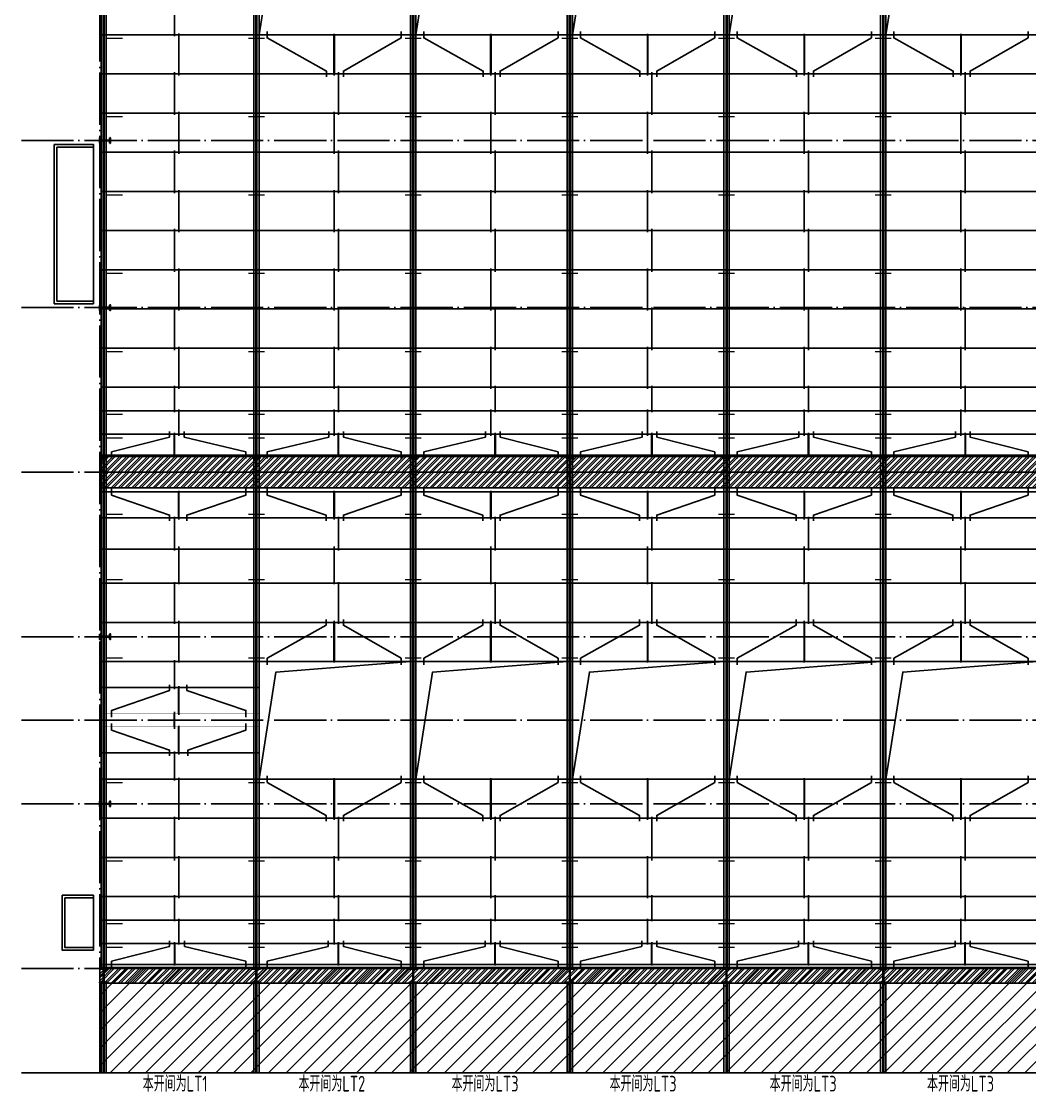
# Model space of a CAD drawing. Extents: x 2303022 to 2899168, y 17226141 to 18257813.
# Drawn here: x 2388315 to 2426919, y 17594434 to 17635410 of the extents above; entities that cross this region are included whole.
import ezdxf

# ---------------------------------------------------------------- set-up
doc = ezdxf.new("R2010")
doc.units = 0
doc.header["$LTSCALE"] = 1000
doc.header["$MEASUREMENT"] = 0
doc.linetypes.add('DOTE', pattern=[2.42, 2, -0.2, 0.02, -0.2])
for name, color, linetype in [('0 -  屋顶线', 150, 'Continuous'), ('3T_WOOD', 21, 'Continuous'), ('DIM_SYMB', 165, 'Continuous'), ('DOTE', 1, 'DOTE'), ('SURFACE', 6, 'Continuous'), ('TEXT', 7, 'Continuous'), ('屋面隅撑', 7, 'Continuous'), ('檩条拉条', 253, 'Continuous')]:
    doc.layers.add(name, color=color, linetype=linetype)
doc.layers.add('Pkpm_柱子', color=3, linetype='Continuous', lineweight=35)
doc.styles.add('TSSD_Label', font='tssdeng.shx', dxfattribs={"width": 0.7, "bigfont": 'hztxt.shx'})

# ---------------------------------------------------------------- blocks, each defined once
blk = doc.blocks.new('3QW423213321321')
at = {"color": 35, "linetype": 'ByBlock', "ltscale": 3}
for p, q in [((2391365, 17749890), (2391365, 17693440)), ((2391445, 17749890), (2391445, 17693440)), ((2391485, 17749890), (2391485, 17693440)), ((2391565, 17749890), (2391565, 17693440)), ((2391365, 17692890), (2391365, 17689440)), ((2391445, 17692890), (2391445, 17689440)), ((2391485, 17692890), (2391485, 17689440)), ((2391565, 17692890), (2391565, 17689440))]:
    blk.add_line(p, q, dxfattribs=at)
blk = doc.blocks.new('2Q31321321311')
at = {"layer": '3T_WOOD'}
for points in [[(2397415, 17634901), (2398062, 17638994), (2403215, 17639401)], [(2403415, 17634901), (2404062, 17638994), (2409215, 17639401)], [(2409415, 17634901), (2410062, 17638994), (2415215, 17639401)], [(2415415, 17634901), (2416062, 17638994), (2421215, 17639401)], [(2421415, 17634901), (2422062, 17638994), (2427215, 17639401)]]:
    blk.add_lwpolyline(points, dxfattribs=at)
blk = doc.blocks.new('Q232Q321321')
at = {"layer": '屋面隅撑', "color": 3, "const_width": 50}
for points in [[(2392187, 17634763), (2391563, 17634763)], [(2392187, 17631763), (2391563, 17631763)], [(2392187, 17628763), (2391563, 17628763)], [(2392187, 17625763), (2391563, 17625763)], [(2392187, 17622763), (2391563, 17622763)], [(2392187, 17620363), (2391563, 17620363)], [(2392187, 17619463), (2391563, 17619463)], [(2392187, 17617539), (2391563, 17617539)], [(2392187, 17616539), (2391563, 17616539)], [(2392187, 17614039), (2391563, 17614039)], [(2392187, 17611039), (2391563, 17611039)], [(2392187, 17606263), (2391563, 17606263)], [(2392187, 17603263), (2391563, 17603263)], [(2392187, 17600863), (2391563, 17600863)], [(2392187, 17599963), (2391563, 17599963)]]:
    blk.add_lwpolyline(points, dxfattribs=at)

msp = doc.modelspace()

# ---------------------------------------------------------------- hatches: boundary and pattern name
at = {"ltscale": 0.5}
h = msp.add_hatch(dxfattribs=at)
h.set_pattern_fill('金属', color=1, scale=75, angle=-540, style=0)
h.set_pattern_definition([(225, (-17032568.18, 20064821.85), (132.5825215, -132.5825215), []), (225, (-17032656.57, 20064821.85), (132.5825215, -132.5825215), [])])
h.paths.add_polyline_path([(2499314.6, 17618751.2), (2391314.6, 17618751.2), (2391314.6, 17618151.2), (2499314.6, 17618151.2)])
h = msp.add_hatch(dxfattribs=at)
h.set_pattern_fill('金属', color=1, scale=75, angle=-540, style=0)
h.set_pattern_definition([(225, (-17032568.18, 20064221.85), (132.5825215, -132.5825215), []), (225, (-17032656.57, 20064221.85), (132.5825215, -132.5825215), [])])
h.paths.add_polyline_path([(2499314.6, 17618151.2), (2391314.6, 17618151.2), (2391314.6, 17617551.2), (2499314.6, 17617551.2)])
h = msp.add_hatch(dxfattribs=at)
h.set_pattern_fill('金属', color=1, scale=75, angle=-540, style=0)
h.set_pattern_definition([(225, (-17032568.18, 20045254.91), (132.5825215, -132.5825215), []), (225, (-17032656.57, 20045254.91), (132.5825215, -132.5825215), [])])
h.paths.add_polyline_path([(2499314.6, 17599184.3), (2391314.6, 17599184.3), (2391314.6, 17598584.3), (2499314.6, 17598584.3)])
h = msp.add_hatch()
h.set_pattern_fill('ANSI31', color=250, scale=300, style=0)
h.set_pattern_definition([(45, (310522.7, -1287652), (-336.759605, 336.759605), [])])
h.paths.add_polyline_path([(2499314.6, 17599151.2), (2391314.6, 17599151.2), (2391314.6, 17595151.2), (2445201.1, 17595151.2), (2445277.6, 17595361.2), (2445351.6, 17594941.2), (2445426.1, 17595151.2), (2499314.6, 17595151.2)])
h.paths.add_polyline_path([(2444107.4, 17596729.2), (2444863.5, 17596729.2), (2444863.5, 17597976.7), (2444107.4, 17597976.7)], flags=24)
h.paths.add_polyline_path([(2442734.1, 17596705.5), (2444535.6, 17596705.5), (2444535.6, 17598027), (2442734.1, 17598027)], flags=24)
h.paths.add_polyline_path([(2441725.7, 17596729.2), (2443162.2, 17596729.2), (2443162.2, 17597976.7), (2441725.7, 17597976.7)], flags=24)
h.paths.add_polyline_path([(2440347.6, 17596689.3), (2442158.6, 17596689.3), (2442158.6, 17598039.3), (2440347.6, 17598039.3)], flags=24)
at = {"layer": 'Pkpm_柱子'}
for points in [[(2391314.6, 17630951.2), (2391326.6, 17630951.2), (2391326.6, 17630856.2), (2391702.6, 17630856.2), (2391702.6, 17630951.2), (2391714.6, 17630951.2), (2391714.6, 17630751.2), (2391702.6, 17630751.2), (2391702.6, 17630846.2), (2391326.6, 17630846.2), (2391326.6, 17630751.2), (2391314.6, 17630751.2)], [(2391314.6, 17624551.2), (2391326.6, 17624551.2), (2391326.6, 17624456.2), (2391702.6, 17624456.2), (2391702.6, 17624551.2), (2391714.6, 17624551.2), (2391714.6, 17624351.2), (2391702.6, 17624351.2), (2391702.6, 17624446.2), (2391326.6, 17624446.2), (2391326.6, 17624351.2), (2391314.6, 17624351.2)], [(2391594.6, 17618151.2), (2391594.6, 17618163.2), (2391469.6, 17618163.2), (2391469.6, 17618689.2), (2391594.6, 17618689.2), (2391594.6, 17618701.2), (2391334.6, 17618701.2), (2391334.6, 17618689.2), (2391459.6, 17618689.2), (2391459.6, 17618163.2), (2391334.6, 17618163.2), (2391334.6, 17618151.2)], [(2397444.6, 17618151.2), (2397444.6, 17618163.2), (2397319.6, 17618163.2), (2397319.6, 17618689.2), (2397444.6, 17618689.2), (2397444.6, 17618701.2), (2397184.6, 17618701.2), (2397184.6, 17618689.2), (2397309.6, 17618689.2), (2397309.6, 17618163.2), (2397184.6, 17618163.2), (2397184.6, 17618151.2)], [(2403444.6, 17618151.2), (2403444.6, 17618163.2), (2403319.6, 17618163.2), (2403319.6, 17618689.2), (2403444.6, 17618689.2), (2403444.6, 17618701.2), (2403184.6, 17618701.2), (2403184.6, 17618689.2), (2403309.6, 17618689.2), (2403309.6, 17618163.2), (2403184.6, 17618163.2), (2403184.6, 17618151.2)], [(2409444.6, 17618151.2), (2409444.6, 17618163.2), (2409319.6, 17618163.2), (2409319.6, 17618689.2), (2409444.6, 17618689.2), (2409444.6, 17618701.2), (2409184.6, 17618701.2), (2409184.6, 17618689.2), (2409309.6, 17618689.2), (2409309.6, 17618163.2), (2409184.6, 17618163.2), (2409184.6, 17618151.2)], [(2415444.6, 17618151.2), (2415444.6, 17618163.2), (2415319.6, 17618163.2), (2415319.6, 17618689.2), (2415444.6, 17618689.2), (2415444.6, 17618701.2), (2415184.6, 17618701.2), (2415184.6, 17618689.2), (2415309.6, 17618689.2), (2415309.6, 17618163.2), (2415184.6, 17618163.2), (2415184.6, 17618151.2)], [(2421444.6, 17618151.2), (2421444.6, 17618163.2), (2421319.6, 17618163.2), (2421319.6, 17618689.2), (2421444.6, 17618689.2), (2421444.6, 17618701.2), (2421184.6, 17618701.2), (2421184.6, 17618689.2), (2421309.6, 17618689.2), (2421309.6, 17618163.2), (2421184.6, 17618163.2), (2421184.6, 17618151.2)], [(2391314.6, 17611951.2), (2391326.6, 17611951.2), (2391326.6, 17611856.2), (2391702.6, 17611856.2), (2391702.6, 17611951.2), (2391714.6, 17611951.2), (2391714.6, 17611751.2), (2391702.6, 17611751.2), (2391702.6, 17611846.2), (2391326.6, 17611846.2), (2391326.6, 17611751.2), (2391314.6, 17611751.2)], [(2391314.6, 17605551.2), (2391326.6, 17605551.2), (2391326.6, 17605456.2), (2391702.6, 17605456.2), (2391702.6, 17605551.2), (2391714.6, 17605551.2), (2391714.6, 17605351.2), (2391702.6, 17605351.2), (2391702.6, 17605446.2), (2391326.6, 17605446.2), (2391326.6, 17605351.2), (2391314.6, 17605351.2)], [(2391614.6, 17598601.2), (2391614.6, 17598613.2), (2391469.6, 17598613.2), (2391469.6, 17599139.2), (2391614.6, 17599139.2), (2391614.6, 17599151.2), (2391314.6, 17599151.2), (2391314.6, 17599139.2), (2391459.6, 17599139.2), (2391459.6, 17598613.2), (2391314.6, 17598613.2), (2391314.6, 17598601.2)], [(2397464.6, 17598601.2), (2397464.6, 17598613.2), (2397319.6, 17598613.2), (2397319.6, 17599139.2), (2397464.6, 17599139.2), (2397464.6, 17599151.2), (2397164.6, 17599151.2), (2397164.6, 17599139.2), (2397309.6, 17599139.2), (2397309.6, 17598613.2), (2397164.6, 17598613.2), (2397164.6, 17598601.2)], [(2403464.6, 17598601.2), (2403464.6, 17598613.2), (2403319.6, 17598613.2), (2403319.6, 17599139.2), (2403464.6, 17599139.2), (2403464.6, 17599151.2), (2403164.6, 17599151.2), (2403164.6, 17599139.2), (2403309.6, 17599139.2), (2403309.6, 17598613.2), (2403164.6, 17598613.2), (2403164.6, 17598601.2)], [(2409464.6, 17598601.2), (2409464.6, 17598613.2), (2409319.6, 17598613.2), (2409319.6, 17599139.2), (2409464.6, 17599139.2), (2409464.6, 17599151.2), (2409164.6, 17599151.2), (2409164.6, 17599139.2), (2409309.6, 17599139.2), (2409309.6, 17598613.2), (2409164.6, 17598613.2), (2409164.6, 17598601.2)], [(2415464.6, 17598601.2), (2415464.6, 17598613.2), (2415319.6, 17598613.2), (2415319.6, 17599139.2), (2415464.6, 17599139.2), (2415464.6, 17599151.2), (2415164.6, 17599151.2), (2415164.6, 17599139.2), (2415309.6, 17599139.2), (2415309.6, 17598613.2), (2415164.6, 17598613.2), (2415164.6, 17598601.2)], [(2421464.6, 17598601.2), (2421464.6, 17598613.2), (2421319.6, 17598613.2), (2421319.6, 17599139.2), (2421464.6, 17599139.2), (2421464.6, 17599151.2), (2421164.6, 17599151.2), (2421164.6, 17599139.2), (2421309.6, 17599139.2), (2421309.6, 17598613.2), (2421164.6, 17598613.2), (2421164.6, 17598601.2)]]:
    msp.add_hatch(color=256, dxfattribs=at).paths.add_polyline_path(points)

# ---------------------------------------------------------------- linework, layer by layer
at = {"color": 2}
for p, q in [((2394171.3, 17635957), (2394171.3, 17634851)), ((2394338.6, 17634944.2), (2394338.6, 17633344.8)), ((2400290.6, 17634940.2), (2400290.6, 17633344.7)), ((2406290.6, 17634940.2), (2406290.6, 17633344.7)), ((2412290.6, 17634940.2), (2412290.6, 17633344.7)), ((2418290.6, 17634940.2), (2418290.6, 17633344.7)), ((2424290.6, 17634940.2), (2424290.6, 17633344.7)), ((2394171.3, 17633462.4), (2394171.3, 17631827.6)), ((2400457.9, 17633462.4), (2400457.9, 17631827.6)), ((2406457.9, 17633462.4), (2406457.9, 17631827.6)), ((2412457.9, 17633462.4), (2412457.9, 17631827.6)), ((2418457.9, 17633462.4), (2418457.9, 17631827.6)), ((2424457.9, 17633462.4), (2424457.9, 17631827.6)), ((2394338.6, 17631944.2), (2394338.6, 17630344.8)), ((2400290.6, 17631944.2), (2400290.6, 17630344.8)), ((2406290.6, 17631944.2), (2406290.6, 17630344.8)), ((2412290.6, 17631944.2), (2412290.6, 17630344.8)), ((2418290.6, 17631944.2), (2418290.6, 17630344.8)), ((2424290.6, 17631944.2), (2424290.6, 17630344.8)), ((2394171.3, 17630462.4), (2394171.3, 17628827.6)), ((2400457.9, 17630462.4), (2400457.9, 17628827.6)), ((2406457.9, 17630462.4), (2406457.9, 17628827.6)), ((2412457.9, 17630462.4), (2412457.9, 17628827.6)), ((2418457.9, 17630462.4), (2418457.9, 17628827.6)), ((2424457.9, 17630462.4), (2424457.9, 17628827.6)), ((2394338.6, 17628944.2), (2394338.6, 17627344.8)), ((2400290.6, 17628944.2), (2400290.6, 17627344.8)), ((2406290.6, 17628944.2), (2406290.6, 17627344.8)), ((2412290.6, 17628944.2), (2412290.6, 17627344.8)), ((2418290.6, 17628944.2), (2418290.6, 17627344.8)), ((2424290.6, 17628944.2), (2424290.6, 17627344.8)), ((2394171.3, 17627462.4), (2394171.3, 17625827.6)), ((2400457.9, 17627462.4), (2400457.9, 17625827.6)), ((2406457.9, 17627462.4), (2406457.9, 17625827.6)), ((2412457.9, 17627462.4), (2412457.9, 17625827.6)), ((2418457.9, 17627462.4), (2418457.9, 17625827.6)), ((2424457.9, 17627462.4), (2424457.9, 17625827.6)), ((2394338.6, 17625944.2), (2394338.6, 17624344.8)), ((2400290.6, 17625944.2), (2400290.6, 17624344.8)), ((2406290.6, 17625944.2), (2406290.6, 17624344.8)), ((2412290.6, 17625944.2), (2412290.6, 17624344.8)), ((2418290.6, 17625944.2), (2418290.6, 17624344.8)), ((2424290.6, 17625944.2), (2424290.6, 17624344.8)), ((2394171.3, 17624462.4), (2394171.3, 17622827.6)), ((2400457.9, 17624462.4), (2400457.9, 17622827.6)), ((2406457.9, 17624462.4), (2406457.9, 17622827.6)), ((2412457.9, 17624462.4), (2412457.9, 17622827.6)), ((2418457.9, 17624462.4), (2418457.9, 17622827.6)), ((2424457.9, 17624462.4), (2424457.9, 17622827.6)), ((2394338.6, 17622944.2), (2394338.6, 17621344.8)), ((2400290.6, 17622944.2), (2400290.6, 17621344.8)), ((2406290.6, 17622944.2), (2406290.6, 17621344.8)), ((2412290.6, 17622944.2), (2412290.6, 17621344.8)), ((2418290.6, 17622944.2), (2418290.6, 17621344.8)), ((2424290.6, 17622944.2), (2424290.6, 17621344.8)), ((2394171.3, 17621462.4), (2394171.3, 17620452.8)), ((2400457.9, 17621462.4), (2400457.9, 17620452.8)), ((2406457.9, 17621462.4), (2406457.9, 17620452.8)), ((2412457.9, 17621462.4), (2412457.9, 17620452.8)), ((2418457.9, 17621462.4), (2418457.9, 17620452.8)), ((2424457.9, 17621462.4), (2424457.9, 17620452.8)), ((2394338.6, 17620544.2), (2394338.6, 17619542.3)), ((2400290.6, 17620544.2), (2400290.6, 17619542.3)), ((2406290.6, 17620544.2), (2406290.6, 17619542.3)), ((2412290.6, 17620544.2), (2412290.6, 17619542.3)), ((2418290.6, 17620544.2), (2418290.6, 17619542.3)), ((2424290.6, 17620544.2), (2424290.6, 17619542.3)), ((2394174.5, 17618762.5), (2394174.5, 17619658)), ((2400454.7, 17618762.5), (2400454.7, 17619658)), ((2406454.7, 17618762.5), (2406454.7, 17619658)), ((2412454.7, 17618762.5), (2412454.7, 17619658)), ((2418454.7, 17618762.5), (2418454.7, 17619658)), ((2424454.7, 17618762.5), (2424454.7, 17619658)), ((2394338.6, 17617439.9), (2394338.6, 17616344.4)), ((2400290.6, 17617439.9), (2400290.6, 17616344.4)), ((2406290.6, 17617439.9), (2406290.6, 17616344.4)), ((2412290.6, 17617439.9), (2412290.6, 17616344.4)), ((2418290.6, 17617439.9), (2418290.6, 17616344.4)), ((2424290.6, 17617439.9), (2424290.6, 17616344.4)), ((2394171.3, 17615145.5), (2394171.3, 17616438.4)), ((2400457.9, 17615145.5), (2400457.9, 17616438.4)), ((2406457.9, 17615145.5), (2406457.9, 17616438.4)), ((2412457.9, 17615145.5), (2412457.9, 17616438.4)), ((2418457.9, 17615145.5), (2418457.9, 17616438.4)), ((2424457.9, 17615145.5), (2424457.9, 17616438.4)), ((2394338.6, 17613858.3), (2394338.6, 17615300.1)), ((2400290.6, 17613858.3), (2400290.6, 17615300.1)), ((2406290.6, 17613858.3), (2406290.6, 17615300.1)), ((2412290.6, 17613858.3), (2412290.6, 17615300.1)), ((2418290.6, 17613858.3), (2418290.6, 17615300.1)), ((2424290.6, 17613858.3), (2424290.6, 17615300.1)), ((2394171.3, 17612345.5), (2394171.3, 17613944.4)), ((2400457.9, 17612345.5), (2400457.9, 17613944.4)), ((2406457.9, 17612345.5), (2406457.9, 17613944.4)), ((2412457.9, 17612345.5), (2412457.9, 17613944.4)), ((2418457.9, 17612345.5), (2418457.9, 17613944.4)), ((2424457.9, 17612345.5), (2424457.9, 17613944.4)), ((2394338.6, 17610858.3), (2394338.6, 17612457.6)), ((2400290.6, 17610862.3), (2400290.6, 17612457.8)), ((2406290.6, 17610862.3), (2406290.6, 17612457.8)), ((2412290.6, 17610862.3), (2412290.6, 17612457.8)), ((2418290.6, 17610862.3), (2418290.6, 17612457.8)), ((2424290.6, 17610862.3), (2424290.6, 17612457.8)), ((2394171.3, 17609845.5), (2394171.3, 17610951.4)), ((2394338.6, 17608862.3), (2394338.6, 17609957.8)), ((2394171.3, 17608332.8), (2394171.3, 17608973.6)), ((2394171.3, 17608332.8), (2394171.3, 17608973.6)), ((2394171.3, 17608969.6), (2394171.3, 17608328.8)), ((2394171.3, 17608969.6), (2394171.3, 17608328.8)), ((2394338.6, 17608440.2), (2394338.6, 17607344.7)), ((2394171.3, 17607457), (2394171.3, 17606351)), ((2394338.6, 17606444.2), (2394338.6, 17604844.8)), ((2400290.6, 17606440.2), (2400290.6, 17604844.7)), ((2406290.6, 17606440.2), (2406290.6, 17604844.7)), ((2412290.6, 17606440.2), (2412290.6, 17604844.7)), ((2418290.6, 17606440.2), (2418290.6, 17604844.7)), ((2424290.6, 17606440.2), (2424290.6, 17604844.7)), ((2394171.3, 17604957), (2394171.3, 17603287.5)), ((2400457.9, 17604957), (2400457.9, 17603287.5)), ((2406457.9, 17604957), (2406457.9, 17603287.5)), ((2412457.9, 17604957), (2412457.9, 17603287.5)), ((2418457.9, 17604957), (2418457.9, 17603287.5)), ((2424457.9, 17604957), (2424457.9, 17603287.5)), ((2394338.6, 17603444.2), (2394338.6, 17601844.8)), ((2400290.6, 17603444.2), (2400290.6, 17601844.8)), ((2406290.6, 17603444.2), (2406290.6, 17601844.8)), ((2412290.6, 17603444.2), (2412290.6, 17601844.8)), ((2418290.6, 17603444.2), (2418290.6, 17601844.8)), ((2424290.6, 17603444.2), (2424290.6, 17601844.8)), ((2394171.3, 17601957), (2394171.3, 17600959.2)), ((2400457.9, 17601957), (2400457.9, 17600959.2)), ((2406457.9, 17601957), (2406457.9, 17600959.2)), ((2412457.9, 17601957), (2412457.9, 17600959.2)), ((2418457.9, 17601957), (2418457.9, 17600959.2)), ((2424457.9, 17601957), (2424457.9, 17600959.2)), ((2394338.6, 17601044.2), (2394338.6, 17600061.8)), ((2400290.6, 17601044.2), (2400290.6, 17600061.8)), ((2406290.6, 17601044.2), (2406290.6, 17600061.8)), ((2412290.6, 17601044.2), (2412290.6, 17600061.8)), ((2418290.6, 17601044.2), (2418290.6, 17600061.8)), ((2424290.6, 17601044.2), (2424290.6, 17600061.8)), ((2394178.6, 17599262.5), (2394178.6, 17600158)), ((2400450.6, 17599262.5), (2400450.6, 17600158)), ((2406450.6, 17599262.5), (2406450.6, 17600158)), ((2412450.6, 17599262.5), (2412450.6, 17600158)), ((2418450.6, 17599262.5), (2418450.6, 17600158)), ((2424450.6, 17599262.5), (2424450.6, 17600158))]:
    msp.add_line(p, q, dxfattribs=at)
at = {"ltscale": 0.5}
for points in [[(2397719.6, 17635027.6), (2397719.6, 17634775.1), (2399996.8, 17633509.6), (2399996.8, 17633293.1)], [(2402861.5, 17635027.6), (2402861.5, 17634775.1), (2400642.9, 17633509.6), (2400642.9, 17633293.1)], [(2403719.6, 17635027.6), (2403719.6, 17634775.1), (2405996.8, 17633509.6), (2405996.8, 17633293.1)], [(2408861.5, 17635027.6), (2408861.5, 17634775.1), (2406642.9, 17633509.6), (2406642.9, 17633293.1)], [(2409719.6, 17635027.6), (2409719.6, 17634775.1), (2411996.8, 17633509.6), (2411996.8, 17633293.1)], [(2414861.5, 17635027.6), (2414861.5, 17634775.1), (2412642.9, 17633509.6), (2412642.9, 17633293.1)], [(2415719.6, 17635027.6), (2415719.6, 17634775.1), (2417996.8, 17633509.6), (2417996.8, 17633293.1)], [(2420861.5, 17635027.6), (2420861.5, 17634775.1), (2418642.9, 17633509.6), (2418642.9, 17633293.1)], [(2421719.6, 17635027.6), (2421719.6, 17634775.1), (2423996.8, 17633509.6), (2423996.8, 17633293.1)], [(2426861.5, 17635027.6), (2426861.5, 17634775.1), (2424642.9, 17633509.6), (2424642.9, 17633293.1)], [(2391767.7, 17618675.1), (2391767.7, 17618927.6), (2393986.3, 17619493.1), (2393986.3, 17619709.6)], [(2396909.6, 17618675.1), (2396909.6, 17618927.6), (2394542.2, 17619493.1), (2394542.2, 17619709.6)], [(2397719.6, 17618675.1), (2397719.6, 17618927.6), (2400087, 17619493.1), (2400087, 17619709.6)], [(2402861.5, 17618675.1), (2402861.5, 17618927.6), (2400642.9, 17619493.1), (2400642.9, 17619709.6)], [(2403719.6, 17618675.1), (2403719.6, 17618927.6), (2406087, 17619493.1), (2406087, 17619709.6)], [(2408861.5, 17618675.1), (2408861.5, 17618927.6), (2406642.9, 17619493.1), (2406642.9, 17619709.6)], [(2409719.6, 17618675.1), (2409719.6, 17618927.6), (2412087, 17619493.1), (2412087, 17619709.6)], [(2414861.5, 17618675.1), (2414861.5, 17618927.6), (2412642.9, 17619493.1), (2412642.9, 17619709.6)], [(2415719.6, 17618675.1), (2415719.6, 17618927.6), (2418087, 17619493.1), (2418087, 17619709.6)], [(2420861.5, 17618675.1), (2420861.5, 17618927.6), (2418642.9, 17619493.1), (2418642.9, 17619709.6)], [(2421719.6, 17618675.1), (2421719.6, 17618927.6), (2424087, 17619493.1), (2424087, 17619709.6)], [(2426861.5, 17618675.1), (2426861.5, 17618927.6), (2424642.9, 17619493.1), (2424642.9, 17619709.6)], [(2391767.7, 17617527.4), (2391767.7, 17617274.9), (2393986.3, 17616509.4), (2393986.3, 17616292.9)], [(2396909.6, 17617527.4), (2396909.6, 17617274.9), (2394648.4, 17616509.4), (2394648.4, 17616292.9)], [(2397719.6, 17617527.4), (2397719.6, 17617274.9), (2399980.8, 17616509.4), (2399980.8, 17616292.9)], [(2402861.5, 17617527.4), (2402861.5, 17617274.9), (2400642.9, 17616509.4), (2400642.9, 17616292.9)], [(2403719.6, 17617527.4), (2403719.6, 17617274.9), (2405980.8, 17616509.4), (2405980.8, 17616292.9)], [(2408861.5, 17617527.4), (2408861.5, 17617274.9), (2406642.9, 17616509.4), (2406642.9, 17616292.9)], [(2409719.6, 17617527.4), (2409719.6, 17617274.9), (2411980.8, 17616509.4), (2411980.8, 17616292.9)], [(2414861.5, 17617527.4), (2414861.5, 17617274.9), (2412642.9, 17616509.4), (2412642.9, 17616292.9)], [(2415719.6, 17617527.4), (2415719.6, 17617274.9), (2417980.8, 17616509.4), (2417980.8, 17616292.9)], [(2420861.5, 17617527.4), (2420861.5, 17617274.9), (2418642.9, 17616509.4), (2418642.9, 17616292.9)], [(2421719.6, 17617527.4), (2421719.6, 17617274.9), (2423980.8, 17616509.4), (2423980.8, 17616292.9)], [(2426861.5, 17617527.4), (2426861.5, 17617274.9), (2424642.9, 17616509.4), (2424642.9, 17616292.9)], [(2397719.6, 17610774.9), (2397719.6, 17611027.4), (2399980.8, 17612292.9), (2399980.8, 17612509.4)], [(2402861.5, 17610774.9), (2402861.5, 17611027.4), (2400642.9, 17612292.9), (2400642.9, 17612509.4)], [(2403719.6, 17610774.9), (2403719.6, 17611027.4), (2405980.8, 17612292.9), (2405980.8, 17612509.4)], [(2408861.5, 17610774.9), (2408861.5, 17611027.4), (2406642.9, 17612292.9), (2406642.9, 17612509.4)], [(2409719.6, 17610774.9), (2409719.6, 17611027.4), (2411980.8, 17612292.9), (2411980.8, 17612509.4)], [(2414861.5, 17610774.9), (2414861.5, 17611027.4), (2412642.9, 17612292.9), (2412642.9, 17612509.4)], [(2415719.6, 17610774.9), (2415719.6, 17611027.4), (2417980.8, 17612292.9), (2417980.8, 17612509.4)], [(2420861.5, 17610774.9), (2420861.5, 17611027.4), (2418642.9, 17612292.9), (2418642.9, 17612509.4)], [(2421719.6, 17610774.9), (2421719.6, 17611027.4), (2423980.8, 17612292.9), (2423980.8, 17612509.4)], [(2426861.5, 17610774.9), (2426861.5, 17611027.4), (2424642.9, 17612292.9), (2424642.9, 17612509.4)], [(2391767.7, 17608774.9), (2391767.7, 17609027.4), (2393986.3, 17609792.9), (2393986.3, 17610009.4)], [(2396909.6, 17608774.9), (2396909.6, 17609027.4), (2394648.4, 17609792.9), (2394648.4, 17610009.4)], [(2391767.7, 17608527.6), (2391767.7, 17608275.1), (2393986.3, 17607509.6), (2393986.3, 17607293.1)], [(2396909.6, 17608527.6), (2396909.6, 17608275.1), (2394691, 17607509.6), (2394691, 17607293.1)], [(2397719.6, 17606527.6), (2397719.6, 17606275.1), (2399980.8, 17605009.6), (2399980.8, 17604793.1)], [(2402861.5, 17606527.6), (2402861.5, 17606275.1), (2400642.9, 17605009.6), (2400642.9, 17604793.1)], [(2403719.6, 17606527.6), (2403719.6, 17606275.1), (2405980.8, 17605009.6), (2405980.8, 17604793.1)], [(2408861.5, 17606527.6), (2408861.5, 17606275.1), (2406642.9, 17605009.6), (2406642.9, 17604793.1)], [(2409719.6, 17606527.6), (2409719.6, 17606275.1), (2411980.8, 17605009.6), (2411980.8, 17604793.1)], [(2414861.5, 17606527.6), (2414861.5, 17606275.1), (2412642.9, 17605009.6), (2412642.9, 17604793.1)], [(2415719.6, 17606527.6), (2415719.6, 17606275.1), (2417980.8, 17605009.6), (2417980.8, 17604793.1)], [(2420861.5, 17606527.6), (2420861.5, 17606275.1), (2418642.9, 17605009.6), (2418642.9, 17604793.1)], [(2421719.6, 17606527.6), (2421719.6, 17606275.1), (2423980.8, 17605009.6), (2423980.8, 17604793.1)], [(2426861.5, 17606527.6), (2426861.5, 17606275.1), (2424642.9, 17605009.6), (2424642.9, 17604793.1)], [(2391767.7, 17599175.1), (2391767.7, 17599427.6), (2393986.3, 17599993.1), (2393986.3, 17600209.6)], [(2396909.6, 17599175.1), (2396909.6, 17599427.6), (2394562.5, 17599993.1), (2394562.5, 17600209.6)], [(2397719.6, 17599175.1), (2397719.6, 17599427.6), (2400066.7, 17599993.1), (2400066.7, 17600209.6)], [(2402861.5, 17599175.1), (2402861.5, 17599427.6), (2400642.9, 17599993.1), (2400642.9, 17600209.6)], [(2403719.6, 17599175.1), (2403719.6, 17599427.6), (2406066.7, 17599993.1), (2406066.7, 17600209.6)], [(2408861.5, 17599175.1), (2408861.5, 17599427.6), (2406642.9, 17599993.1), (2406642.9, 17600209.6)], [(2409719.6, 17599175.1), (2409719.6, 17599427.6), (2412066.7, 17599993.1), (2412066.7, 17600209.6)], [(2414861.5, 17599175.1), (2414861.5, 17599427.6), (2412642.9, 17599993.1), (2412642.9, 17600209.6)], [(2415719.6, 17599175.1), (2415719.6, 17599427.6), (2418066.7, 17599993.1), (2418066.7, 17600209.6)], [(2420861.5, 17599175.1), (2420861.5, 17599427.6), (2418642.9, 17599993.1), (2418642.9, 17600209.6)], [(2421719.6, 17599175.1), (2421719.6, 17599427.6), (2424066.7, 17599993.1), (2424066.7, 17600209.6)], [(2426861.5, 17599175.1), (2426861.5, 17599427.6), (2424642.9, 17599993.1), (2424642.9, 17600209.6)]]:
    msp.add_lwpolyline(points, dxfattribs=at)
for points in [[(2499314.6, 17618751.2), (2391314.6, 17618751.2), (2391314.6, 17618151.2), (2499314.6, 17618151.2)], [(2499314.6, 17618151.2), (2391314.6, 17618151.2), (2391314.6, 17617551.2), (2499314.6, 17617551.2)], [(2499314.6, 17599184.3), (2391314.6, 17599184.3), (2391314.6, 17598584.3), (2499314.6, 17598584.3)]]:
    msp.add_lwpolyline(points, close=True)
at = {"layer": '0 -  屋顶线'}
for points in [[(2389574.6, 17630701.2), (2389574.6, 17624601.2), (2391074.6, 17624601.2), (2391074.6, 17630701.2)], [(2389674.6, 17630601.2), (2389674.6, 17624701.2), (2391074.6, 17624701.2), (2391074.6, 17630601.2)], [(2389874.6, 17601951.2), (2389874.6, 17599851.2), (2391074.6, 17599851.2), (2391074.6, 17601951.2)], [(2389974.6, 17601851.2), (2389974.6, 17599951.2), (2391074.6, 17599951.2), (2391074.6, 17601851.2)]]:
    msp.add_lwpolyline(points, close=True, dxfattribs=at)
at = {"layer": 'DIM_SYMB', "color": 150}
msp.add_lwpolyline([(2391314.6, 17599145.2), (2499554.6, 17599145.2), (2499554.6, 17595151.2), (2391314.6, 17595151.2)], close=True, dxfattribs=at)
msp.add_lwpolyline([(2388314.6, 17595151.2), (2445201.1, 17595151.2), (2445277.6, 17595361.2), (2445351.6, 17594941.2), (2445426.1, 17595151.2), (2502314.6, 17595151.2)], dxfattribs=at)
at = {"layer": 'DOTE'}
for p, q in [((2391314.6, 17595151.2), (2391314.6, 17659151.2)), ((2397314.6, 17595151.2), (2397314.6, 17659151.2)), ((2403314.6, 17595151.2), (2403314.6, 17659151.2)), ((2409314.6, 17595151.2), (2409314.6, 17659151.2)), ((2415314.6, 17595151.2), (2415314.6, 17659151.2)), ((2421314.6, 17595151.2), (2421314.6, 17659151.2)), ((2388314.6, 17630851.2), (2502314.6, 17630851.2)), ((2388314.6, 17624451.2), (2502314.6, 17624451.2)), ((2388314.6, 17618151.2), (2502314.6, 17618151.2)), ((2388314.6, 17611851.2), (2502314.6, 17611851.2)), ((2388314.6, 17608651.2), (2502314.6, 17608651.2)), ((2388314.6, 17605451.2), (2502314.6, 17605451.2)), ((2388314.6, 17599151.2), (2502314.6, 17599151.2))]:
    msp.add_line(p, q, dxfattribs=at)
at = {"layer": 'Pkpm_柱子'}
for points in [[(2391314.6, 17630951.2), (2391326.6, 17630951.2), (2391326.6, 17630856.2), (2391702.6, 17630856.2), (2391702.6, 17630951.2), (2391714.6, 17630951.2), (2391714.6, 17630751.2), (2391702.6, 17630751.2), (2391702.6, 17630846.2), (2391326.6, 17630846.2), (2391326.6, 17630751.2), (2391314.6, 17630751.2)], [(2391314.6, 17624551.2), (2391326.6, 17624551.2), (2391326.6, 17624456.2), (2391702.6, 17624456.2), (2391702.6, 17624551.2), (2391714.6, 17624551.2), (2391714.6, 17624351.2), (2391702.6, 17624351.2), (2391702.6, 17624446.2), (2391326.6, 17624446.2), (2391326.6, 17624351.2), (2391314.6, 17624351.2)], [(2391594.6, 17618151.2), (2391594.6, 17618163.2), (2391469.6, 17618163.2), (2391469.6, 17618689.2), (2391594.6, 17618689.2), (2391594.6, 17618701.2), (2391334.6, 17618701.2), (2391334.6, 17618689.2), (2391459.6, 17618689.2), (2391459.6, 17618163.2), (2391334.6, 17618163.2), (2391334.6, 17618151.2)], [(2397444.6, 17618151.2), (2397444.6, 17618163.2), (2397319.6, 17618163.2), (2397319.6, 17618689.2), (2397444.6, 17618689.2), (2397444.6, 17618701.2), (2397184.6, 17618701.2), (2397184.6, 17618689.2), (2397309.6, 17618689.2), (2397309.6, 17618163.2), (2397184.6, 17618163.2), (2397184.6, 17618151.2)], [(2403444.6, 17618151.2), (2403444.6, 17618163.2), (2403319.6, 17618163.2), (2403319.6, 17618689.2), (2403444.6, 17618689.2), (2403444.6, 17618701.2), (2403184.6, 17618701.2), (2403184.6, 17618689.2), (2403309.6, 17618689.2), (2403309.6, 17618163.2), (2403184.6, 17618163.2), (2403184.6, 17618151.2)], [(2409444.6, 17618151.2), (2409444.6, 17618163.2), (2409319.6, 17618163.2), (2409319.6, 17618689.2), (2409444.6, 17618689.2), (2409444.6, 17618701.2), (2409184.6, 17618701.2), (2409184.6, 17618689.2), (2409309.6, 17618689.2), (2409309.6, 17618163.2), (2409184.6, 17618163.2), (2409184.6, 17618151.2)], [(2415444.6, 17618151.2), (2415444.6, 17618163.2), (2415319.6, 17618163.2), (2415319.6, 17618689.2), (2415444.6, 17618689.2), (2415444.6, 17618701.2), (2415184.6, 17618701.2), (2415184.6, 17618689.2), (2415309.6, 17618689.2), (2415309.6, 17618163.2), (2415184.6, 17618163.2), (2415184.6, 17618151.2)], [(2421444.6, 17618151.2), (2421444.6, 17618163.2), (2421319.6, 17618163.2), (2421319.6, 17618689.2), (2421444.6, 17618689.2), (2421444.6, 17618701.2), (2421184.6, 17618701.2), (2421184.6, 17618689.2), (2421309.6, 17618689.2), (2421309.6, 17618163.2), (2421184.6, 17618163.2), (2421184.6, 17618151.2)], [(2391314.6, 17611951.2), (2391326.6, 17611951.2), (2391326.6, 17611856.2), (2391702.6, 17611856.2), (2391702.6, 17611951.2), (2391714.6, 17611951.2), (2391714.6, 17611751.2), (2391702.6, 17611751.2), (2391702.6, 17611846.2), (2391326.6, 17611846.2), (2391326.6, 17611751.2), (2391314.6, 17611751.2)], [(2391314.6, 17605551.2), (2391326.6, 17605551.2), (2391326.6, 17605456.2), (2391702.6, 17605456.2), (2391702.6, 17605551.2), (2391714.6, 17605551.2), (2391714.6, 17605351.2), (2391702.6, 17605351.2), (2391702.6, 17605446.2), (2391326.6, 17605446.2), (2391326.6, 17605351.2), (2391314.6, 17605351.2)], [(2391614.6, 17598601.2), (2391614.6, 17598613.2), (2391469.6, 17598613.2), (2391469.6, 17599139.2), (2391614.6, 17599139.2), (2391614.6, 17599151.2), (2391314.6, 17599151.2), (2391314.6, 17599139.2), (2391459.6, 17599139.2), (2391459.6, 17598613.2), (2391314.6, 17598613.2), (2391314.6, 17598601.2)], [(2397464.6, 17598601.2), (2397464.6, 17598613.2), (2397319.6, 17598613.2), (2397319.6, 17599139.2), (2397464.6, 17599139.2), (2397464.6, 17599151.2), (2397164.6, 17599151.2), (2397164.6, 17599139.2), (2397309.6, 17599139.2), (2397309.6, 17598613.2), (2397164.6, 17598613.2), (2397164.6, 17598601.2)], [(2403464.6, 17598601.2), (2403464.6, 17598613.2), (2403319.6, 17598613.2), (2403319.6, 17599139.2), (2403464.6, 17599139.2), (2403464.6, 17599151.2), (2403164.6, 17599151.2), (2403164.6, 17599139.2), (2403309.6, 17599139.2), (2403309.6, 17598613.2), (2403164.6, 17598613.2), (2403164.6, 17598601.2)], [(2409464.6, 17598601.2), (2409464.6, 17598613.2), (2409319.6, 17598613.2), (2409319.6, 17599139.2), (2409464.6, 17599139.2), (2409464.6, 17599151.2), (2409164.6, 17599151.2), (2409164.6, 17599139.2), (2409309.6, 17599139.2), (2409309.6, 17598613.2), (2409164.6, 17598613.2), (2409164.6, 17598601.2)], [(2415464.6, 17598601.2), (2415464.6, 17598613.2), (2415319.6, 17598613.2), (2415319.6, 17599139.2), (2415464.6, 17599139.2), (2415464.6, 17599151.2), (2415164.6, 17599151.2), (2415164.6, 17599139.2), (2415309.6, 17599139.2), (2415309.6, 17598613.2), (2415164.6, 17598613.2), (2415164.6, 17598601.2)], [(2421464.6, 17598601.2), (2421464.6, 17598613.2), (2421319.6, 17598613.2), (2421319.6, 17599139.2), (2421464.6, 17599139.2), (2421464.6, 17599151.2), (2421164.6, 17599151.2), (2421164.6, 17599139.2), (2421309.6, 17599139.2), (2421309.6, 17598613.2), (2421164.6, 17598613.2), (2421164.6, 17598601.2)]]:
    msp.add_lwpolyline(points, close=True, dxfattribs=at)
at = {"layer": 'SURFACE'}
for p, q in [((2499264.6, 17634901.3), (2391389.6, 17634901.3)), ((2499264.6, 17634901.3), (2391389.6, 17634901.3)), ((2499264.6, 17633401.3), (2391389.6, 17633401.3)), ((2499264.6, 17633401.3), (2391389.6, 17633401.3)), ((2499264.6, 17631901.3), (2391389.6, 17631901.3)), ((2499264.6, 17631901.3), (2391389.6, 17631901.3)), ((2499264.6, 17630401.3), (2391389.6, 17630401.3)), ((2499264.6, 17630401.3), (2391389.6, 17630401.3)), ((2499264.6, 17628901.3), (2391389.6, 17628901.3)), ((2499264.6, 17628901.3), (2391389.6, 17628901.3)), ((2499264.6, 17627401.3), (2391389.6, 17627401.3)), ((2499264.6, 17627401.3), (2391389.6, 17627401.3)), ((2499264.6, 17625901.3), (2391389.6, 17625901.3)), ((2499264.6, 17625901.3), (2391389.6, 17625901.3)), ((2499264.6, 17624401.3), (2391389.6, 17624401.3)), ((2499264.6, 17622901.3), (2391389.6, 17622901.3)), ((2499264.6, 17622901.3), (2391389.6, 17622901.3)), ((2499264.6, 17621401.3), (2391389.6, 17621401.3)), ((2499264.6, 17621401.3), (2391389.6, 17621401.3)), ((2499264.6, 17620501.3), (2391389.6, 17620501.3)), ((2499264.6, 17620501.3), (2391389.6, 17620501.3)), ((2499264.6, 17619601.3), (2391389.6, 17619601.3)), ((2499264.6, 17619601.3), (2391389.6, 17619601.3)), ((2499264.6, 17618801.3), (2391389.6, 17618801.3)), ((2499264.6, 17617401.1), (2391389.6, 17617401.1)), ((2499264.6, 17617401.1), (2391389.6, 17617401.1)), ((2499264.6, 17616401.1), (2391389.6, 17616401.1)), ((2499264.6, 17616401.1), (2391389.6, 17616401.1)), ((2499264.6, 17615201.1), (2391389.6, 17615201.1)), ((2499264.6, 17615201.1), (2391389.6, 17615201.1)), ((2499264.6, 17613901.1), (2391389.6, 17613901.1)), ((2499264.6, 17613901.1), (2391389.6, 17613901.1)), ((2499264.6, 17612401.1), (2391389.6, 17612401.1)), ((2499264.6, 17612401.1), (2391389.6, 17612401.1)), ((2499264.6, 17610901.1), (2391389.6, 17610901.1)), ((2499264.6, 17610901.1), (2391389.6, 17610901.1)), ((2391389.6, 17609901.1), (2397414.6, 17609901.1)), ((2391389.6, 17607401.3), (2397414.6, 17607401.3)), ((2499264.6, 17606401.3), (2391389.6, 17606401.3)), ((2499264.6, 17606401.3), (2391389.6, 17606401.3)), ((2499264.6, 17604901.3), (2391389.6, 17604901.3)), ((2499264.6, 17604901.3), (2391389.6, 17604901.3)), ((2499264.6, 17603401.3), (2391389.6, 17603401.3)), ((2499264.6, 17601901.3), (2391389.6, 17601901.3)), ((2499264.6, 17601001.3), (2391389.6, 17601001.3)), ((2499264.6, 17600101.3), (2391389.6, 17600101.3)), ((2499264.6, 17599301.3), (2391389.6, 17599301.3))]:
    msp.add_line(p, q, dxfattribs=at)
at = {"layer": 'SURFACE', "color": 4, "const_width": 15}
for points in [[(2391389.6, 17608901.1), (2397414.6, 17608901.1)], [(2391389.6, 17608901.1), (2397414.6, 17608901.1)], [(2391389.6, 17608401.3), (2397414.6, 17608401.3)], [(2391389.6, 17608401.3), (2397414.6, 17608401.3)]]:
    msp.add_lwpolyline(points, dxfattribs=at)
at = {"layer": '檩条拉条', "color": 2, "const_width": 80}
for points in [[(2400290.6, 17633401.3), (2400290.6, 17634901.3)], [(2406290.6, 17633401.3), (2406290.6, 17634901.3)], [(2412290.6, 17633401.3), (2412290.6, 17634901.3)], [(2418290.6, 17633401.3), (2418290.6, 17634901.3)], [(2424290.6, 17633401.3), (2424290.6, 17634901.3)], [(2394174.5, 17619601.3), (2394174.5, 17618801.3)], [(2400454.7, 17619601.3), (2400454.7, 17618801.3)], [(2406454.7, 17619601.3), (2406454.7, 17618801.3)], [(2412454.7, 17619601.3), (2412454.7, 17618801.3)], [(2418454.7, 17619601.3), (2418454.7, 17618801.3)], [(2424454.7, 17619601.3), (2424454.7, 17618801.3)], [(2394338.6, 17616401.1), (2394338.6, 17617401.1)], [(2400290.6, 17616401.1), (2400290.6, 17617401.1)], [(2406290.6, 17616401.1), (2406290.6, 17617401.1)], [(2412290.6, 17616401.1), (2412290.6, 17617401.1)], [(2418290.6, 17616401.1), (2418290.6, 17617401.1)], [(2424290.6, 17616401.1), (2424290.6, 17617401.1)], [(2400290.6, 17612401.1), (2400290.6, 17610901.1)], [(2406290.6, 17612401.1), (2406290.6, 17610901.1)], [(2412290.6, 17612401.1), (2412290.6, 17610901.1)], [(2418290.6, 17612401.1), (2418290.6, 17610901.1)], [(2424290.6, 17612401.1), (2424290.6, 17610901.1)], [(2394338.6, 17609901.1), (2394338.6, 17608901.1)], [(2394171.3, 17608410.9), (2394171.3, 17608910.9)], [(2394171.3, 17608891.6), (2394171.3, 17608391.6)], [(2394338.6, 17607401.3), (2394338.6, 17608401.3)], [(2400290.6, 17604901.3), (2400290.6, 17606401.3)], [(2406290.6, 17604901.3), (2406290.6, 17606401.3)], [(2412290.6, 17604901.3), (2412290.6, 17606401.3)], [(2418290.6, 17604901.3), (2418290.6, 17606401.3)], [(2424290.6, 17604901.3), (2424290.6, 17606401.3)], [(2394178.6, 17600101.3), (2394178.6, 17599301.3)], [(2400450.6, 17600101.3), (2400450.6, 17599301.3)], [(2406450.6, 17600101.3), (2406450.6, 17599301.3)], [(2412450.6, 17600101.3), (2412450.6, 17599301.3)], [(2418450.6, 17600101.3), (2418450.6, 17599301.3)], [(2424450.6, 17600101.3), (2424450.6, 17599301.3)]]:
    msp.add_lwpolyline(points, dxfattribs=at)

# ---------------------------------------------------------------- block references
at = {"layer": '3T_WOOD'}
for name, p in [('3QW423213321321', (0, -94288.9)), ('3QW423213321321', (5850, -94288.9)), ('3QW423213321321', (11850, -94288.9)), ('3QW423213321321', (17850, -94288.9)), ('3QW423213321321', (23850, -94288.9)), ('3QW423213321321', (29850, -94288.9)), ('Q232Q321321', (0, 0)), ('Q232Q321321', (5439.9, 0)), ('Q232Q321321', (11439.9, 0)), ('Q232Q321321', (17439.9, 0)), ('Q232Q321321', (23439.9, 0)), ('Q232Q321321', (29439.9, 0)), ('2Q31321321311', (0, 0)), ('2Q31321321311', (0, -28500))]:
    msp.add_blockref(name, p, dxfattribs=at)

# ---------------------------------------------------------------- texts
at = {"layer": 'TEXT', "style": 'TSSD_Label', "width": 0.7}
for s, p in [('本开间为LT1', (2392961.1, 17594436.7)), ('本开间为LT2', (2398923.2, 17594436.7)), ('本开间为LT3', (2404785.3, 17594436.7)), ('本开间为LT3', (2410835.8, 17594436.7)), ('本开间为LT3', (2416965.5, 17594436.7)), ('本开间为LT3', (2422991.1, 17594436.7))]:
    msp.add_text(s, height=600, dxfattribs=at).set_placement(p)

doc.saveas('drawing.dxf')
